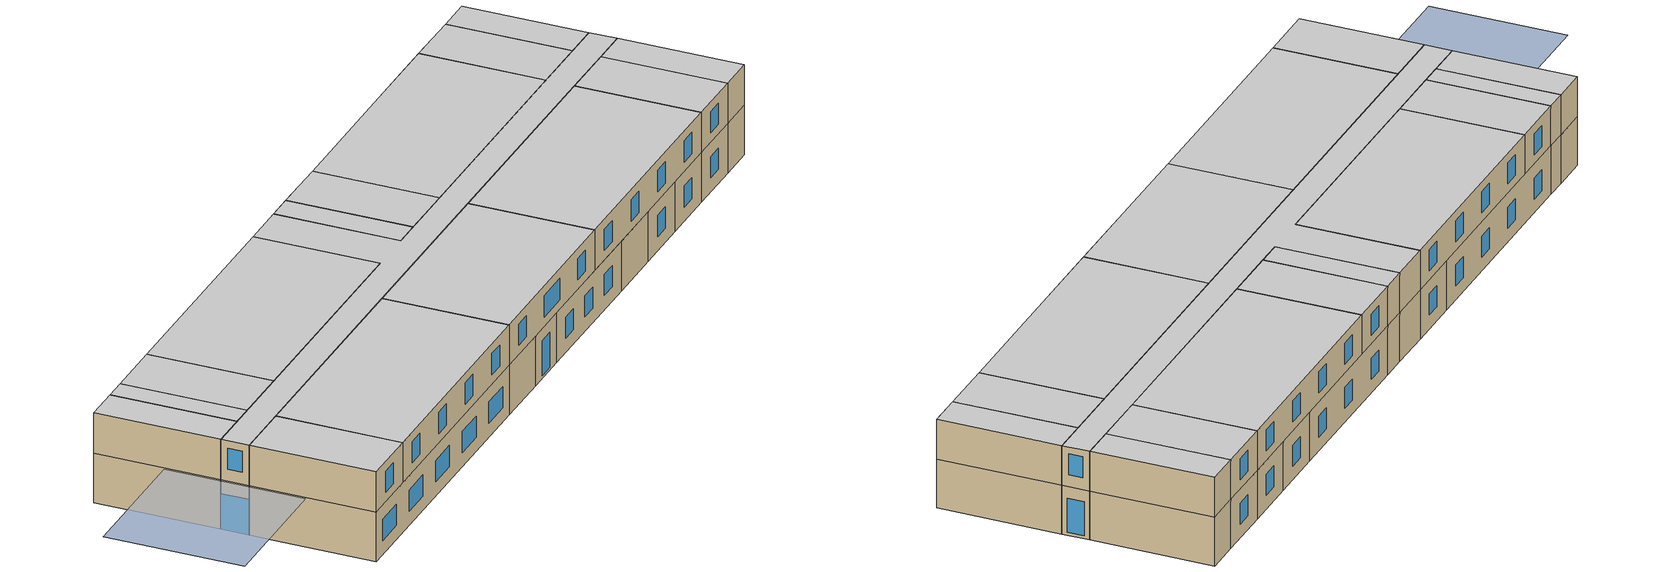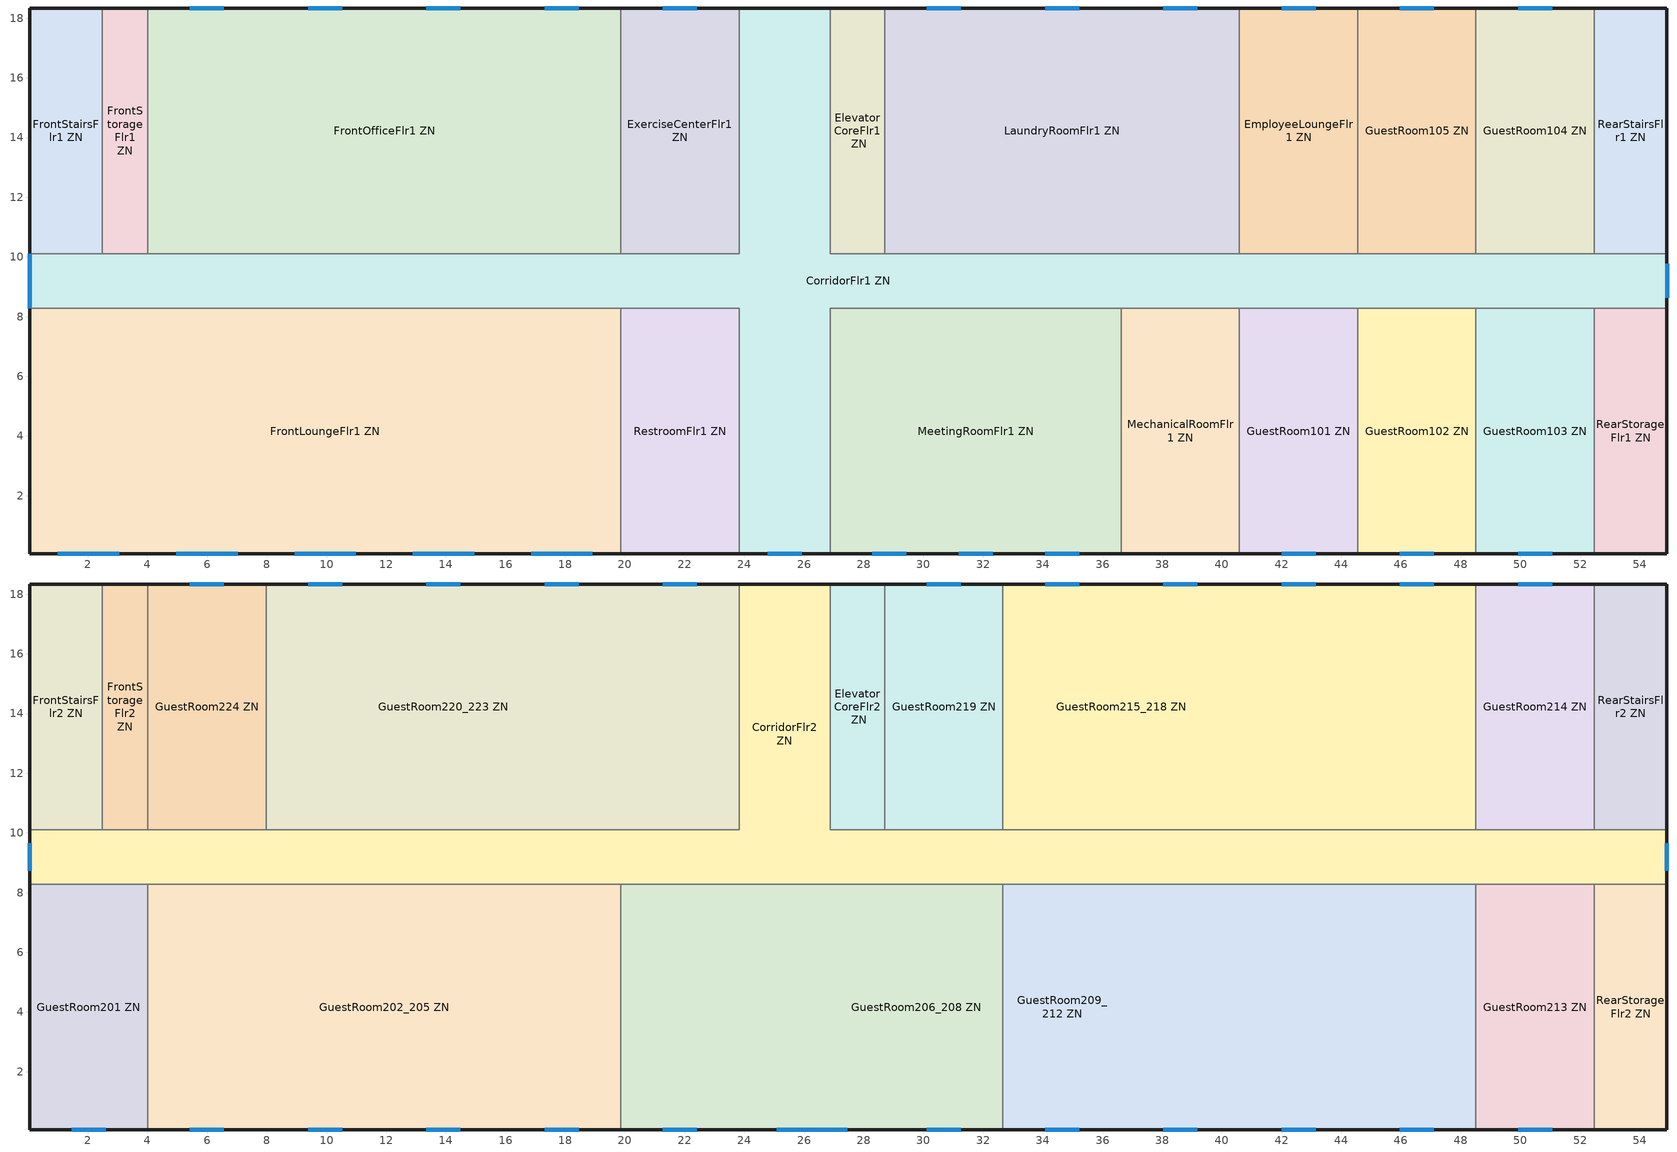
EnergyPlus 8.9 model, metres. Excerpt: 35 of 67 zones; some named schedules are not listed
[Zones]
CorridorFlr1 ZN
 floor ground (BTAP-Grnd-Floor-Mass:U-0.757): 26.87,18.34 26.87,10.11 54.91,10.11 54.91,8.28 26.87,8.28 26.87,0.05 23.82,0.05 23.82,8.28 0.05,8.28 0.05,10.11 23.82,10.11 23.82,18.34 z0
 wall outside (BTAP-Ext-Wall-Mass:U-0.315): 26.87,18.34 23.82,18.34 / 0.05,10.11 0.05,8.28 / 23.82,0.05 26.87,0.05 / 54.91,8.28 54.91,10.11 z0:3.35
 wall to RearStairsFlr1 ZN (BTAP-Int-Wall): 54.91,10.11 52.47,10.11 z0:3.35
 wall to ExerciseCenterFlr1 ZN (BTAP-Int-Wall): 23.82,18.34 23.82,10.11 19.86,10.11 z0:3.35
 wall to FrontOfficeFlr1 ZN (BTAP-Int-Wall): 19.86,10.11 4.01,10.11 z0:3.35
 wall to FrontStorageFlr1 ZN (BTAP-Int-Wall): 4.01,10.11 2.49,10.11 z0:3.35
 wall to FrontStairsFlr1 ZN (BTAP-Int-Wall): 2.49,10.11 0.05,10.11 z0:3.35
 wall to FrontLoungeFlr1 ZN (BTAP-Int-Wall): 0.05,8.28 19.86,8.28 z0:3.35
 wall to RestroomFlr1 ZN (BTAP-Int-Wall): 19.86,8.28 23.82,8.28 23.82,0.05 z0:3.35
 wall to MeetingRoomFlr1 ZN (BTAP-Int-Wall): 26.87,0.05 26.87,8.28 36.62,8.28 z0:3.35
 wall to MechanicalRoomFlr1 ZN (BTAP-Int-Wall): 36.62,8.28 40.59,8.28 z0:3.35
 wall to GuestRoom101 ZN (BTAP-Int-Wall): 40.59,8.28 44.55,8.28 z0:3.35
 wall to GuestRoom102 ZN (BTAP-Int-Wall): 44.55,8.28 48.51,8.28 z0:3.35
 wall to GuestRoom103 ZN (BTAP-Int-Wall): 48.51,8.28 52.47,8.28 z0:3.35
 wall to RearStorageFlr1 ZN (BTAP-Int-Wall): 52.47,8.28 54.91,8.28 z0:3.35
 wall to GuestRoom104 ZN (BTAP-Int-Wall): 52.47,10.11 48.51,10.11 z0:3.35
 wall to GuestRoom105 ZN (BTAP-Int-Wall): 48.51,10.11 44.55,10.11 z0:3.35
 wall to EmployeeLoungeFlr1 ZN (BTAP-Int-Wall): 44.55,10.11 40.59,10.11 z0:3.35
 wall to LaundryRoomFlr1 ZN (BTAP-Int-Wall): 40.59,10.11 28.7,10.11 z0:3.35
 wall to ElevatorCoreFlr1 ZN (BTAP-Int-Wall): 28.7,10.11 26.87,10.11 26.87,18.34 z0:3.35
 window (BTAP-Ext-FixedWindow:U=0.240 SHGC=0.600): 0.05,10.11 0.05,8.28 z0:2.44; 24.78,0.05 25.92,0.05 / 54.91,8.62 54.91,9.76 z0.19:2.55
ElevatorCoreFlr1 ZN
 floor ground (BTAP-Grnd-Floor-Mass:U-0.757): 28.7,18.34 28.7,10.11 26.87,10.11 26.87,18.34 z0
 wall outside (BTAP-Ext-Wall-Mass:U-0.315): 28.7,18.34 26.87,18.34 z0:3.35
 wall to LaundryRoomFlr1 ZN (BTAP-Int-Wall): 28.7,10.11 28.7,18.34 z0:3.35
EmployeeLoungeFlr1 ZN
 floor ground (BTAP-Grnd-Floor-Mass:U-0.757): 44.55,18.34 44.55,10.11 40.59,10.11 40.59,18.34 z0
 wall outside (BTAP-Ext-Wall-Mass:U-0.315): 44.55,18.34 40.59,18.34 z0:3.35
 wall to GuestRoom105 ZN (BTAP-Int-Wall): 44.55,10.11 44.55,18.34 z0:3.35
 wall to LaundryRoomFlr1 ZN (BTAP-Int-Wall): 40.59,18.34 40.59,10.11 z0:3.35
 window (BTAP-Ext-FixedWindow:U=0.240 SHGC=0.600): 43.14,18.34 42,18.34 z0.95:2.4
ExerciseCenterFlr1 ZN
 floor ground (BTAP-Grnd-Floor-Mass:U-0.757): 23.82,18.34 23.82,10.11 19.86,10.11 19.86,18.34 z0
 wall outside (BTAP-Ext-Wall-Mass:U-0.315): 23.82,18.34 19.86,18.34 z0:3.35
 wall to FrontOfficeFlr1 ZN (BTAP-Int-Wall): 19.86,18.34 19.86,10.11 z0:3.35
 window (BTAP-Ext-FixedWindow:U=0.240 SHGC=0.600): 22.41,18.34 21.27,18.34 z0.95:2.4
FrontLoungeFlr1 ZN
 floor ground (BTAP-Grnd-Floor-Mass:U-0.757): 19.86,8.28 19.86,0.05 0.05,0.05 0.05,8.28 z0
 wall outside (BTAP-Ext-Wall-Mass:U-0.315): 0.05,8.28 0.05,0.05 19.86,0.05 z0:3.35
 wall to RestroomFlr1 ZN (BTAP-Int-Wall): 19.86,0.05 19.86,8.28 z0:3.35
 window (BTAP-Ext-FixedWindow:U=0.240 SHGC=0.600): 1,0.05 3.06,0.05 / 4.97,0.05 7.02,0.05 / 8.93,0.05 10.98,0.05 / 12.89,0.05 14.94,0.05 / 16.85,0.05 18.91,0.05 z0.95:2.4
FrontOfficeFlr1 ZN
 floor ground (BTAP-Grnd-Floor-Mass:U-0.757): 19.86,18.34 19.86,10.11 4.01,10.11 4.01,18.34 z0
 wall outside (BTAP-Ext-Wall-Mass:U-0.315): 19.86,18.34 4.01,18.34 z0:3.35
 wall to FrontStorageFlr1 ZN (BTAP-Int-Wall): 4.01,18.34 4.01,10.11 z0:3.35
 window (BTAP-Ext-FixedWindow:U=0.240 SHGC=0.600): 18.45,18.34 17.31,18.34 / 14.49,18.34 13.35,18.34 / 10.52,18.34 9.39,18.34 / 6.56,18.34 5.42,18.34 z0.95:2.4
FrontStairsFlr1 ZN
 floor ground (BTAP-Grnd-Floor-Mass:U-0.757): 2.49,18.34 2.49,10.11 0.05,10.11 0.05,18.34 z0
 wall outside (BTAP-Ext-Wall-Mass:U-0.315): 2.49,18.34 0.05,18.34 0.05,10.11 z0:3.35
 wall to FrontStorageFlr1 ZN (BTAP-Int-Wall): 2.49,10.11 2.49,18.34 z0:3.35
FrontStorageFlr1 ZN
 floor ground (BTAP-Grnd-Floor-Mass:U-0.757): 4.01,18.34 4.01,10.11 2.49,10.11 2.49,18.34 z0
 wall outside (BTAP-Ext-Wall-Mass:U-0.315): 4.01,18.34 2.49,18.34 z0:3.35
GuestRoom101 ZN
 floor ground (BTAP-Grnd-Floor-Mass:U-0.757): 44.55,8.28 44.55,0.05 40.59,0.05 40.59,8.28 z0
 wall outside (BTAP-Ext-Wall-Mass:U-0.315): 40.59,0.05 44.55,0.05 z0:3.35
 wall to MechanicalRoomFlr1 ZN (BTAP-Int-Wall): 40.59,8.28 40.59,0.05 z0:3.35
 wall to GuestRoom102 ZN (BTAP-Int-Wall): 44.55,0.05 44.55,8.28 z0:3.35
 window (BTAP-Ext-FixedWindow:U=0.240 SHGC=0.600): 42,0.05 43.14,0.05 z0.95:2.4
GuestRoom102 ZN
 floor ground (BTAP-Grnd-Floor-Mass:U-0.757): 48.51,8.28 48.51,0.05 44.55,0.05 44.55,8.28 z0
 wall outside (BTAP-Ext-Wall-Mass:U-0.315): 44.55,0.05 48.51,0.05 z0:3.35
 wall to GuestRoom103 ZN (BTAP-Int-Wall): 48.51,0.05 48.51,8.28 z0:3.35
 window (BTAP-Ext-FixedWindow:U=0.240 SHGC=0.600): 45.96,0.05 47.1,0.05 z0.95:2.4
GuestRoom103 ZN
 floor ground (BTAP-Grnd-Floor-Mass:U-0.757): 52.47,8.28 52.47,0.05 48.51,0.05 48.51,8.28 z0
 wall outside (BTAP-Ext-Wall-Mass:U-0.315): 48.51,0.05 52.47,0.05 z0:3.35
 wall to RearStorageFlr1 ZN (BTAP-Int-Wall): 52.47,0.05 52.47,8.28 z0:3.35
 window (BTAP-Ext-FixedWindow:U=0.240 SHGC=0.600): 49.92,0.05 51.06,0.05 z0.95:2.4
GuestRoom104 ZN
 floor ground (BTAP-Grnd-Floor-Mass:U-0.757): 52.47,18.34 52.47,10.11 48.51,10.11 48.51,18.34 z0
 wall outside (BTAP-Ext-Wall-Mass:U-0.315): 52.47,18.34 48.51,18.34 z0:3.35
 wall to RearStairsFlr1 ZN (BTAP-Int-Wall): 52.47,10.11 52.47,18.34 z0:3.35
 wall to GuestRoom105 ZN (BTAP-Int-Wall): 48.51,18.34 48.51,10.11 z0:3.35
 window (BTAP-Ext-FixedWindow:U=0.240 SHGC=0.600): 51.06,18.34 49.92,18.34 z0.95:2.4
GuestRoom105 ZN
 floor ground (BTAP-Grnd-Floor-Mass:U-0.757): 48.51,18.34 48.51,10.11 44.55,10.11 44.55,18.34 z0
 wall outside (BTAP-Ext-Wall-Mass:U-0.315): 48.51,18.34 44.55,18.34 z0:3.35
 window (BTAP-Ext-FixedWindow:U=0.240 SHGC=0.600): 47.1,18.34 45.96,18.34 z0.95:2.4
LaundryRoomFlr1 ZN
 floor ground (BTAP-Grnd-Floor-Mass:U-0.757): 40.59,18.34 40.59,10.11 28.7,10.11 28.7,18.34 z0
 wall outside (BTAP-Ext-Wall-Mass:U-0.315): 40.59,18.34 28.7,18.34 z0:3.35
 window (BTAP-Ext-FixedWindow:U=0.240 SHGC=0.600): 39.18,18.34 38.04,18.34 / 35.21,18.34 34.07,18.34 / 31.25,18.34 30.11,18.34 z0.95:2.4
MechanicalRoomFlr1 ZN
 floor ground (BTAP-Grnd-Floor-Mass:U-0.757): 40.59,8.28 40.59,0.05 36.62,0.05 36.62,8.28 z0
 wall outside (BTAP-Ext-Wall-Mass:U-0.315): 36.62,0.05 40.59,0.05 z0:3.35
 wall to MeetingRoomFlr1 ZN (BTAP-Int-Wall): 36.62,8.28 36.62,0.05 z0:3.35
MeetingRoomFlr1 ZN
 floor ground (BTAP-Grnd-Floor-Mass:U-0.757): 36.62,8.28 36.62,0.05 26.87,0.05 26.87,8.28 z0
 wall outside (BTAP-Ext-Wall-Mass:U-0.315): 26.87,0.05 36.62,0.05 z0:3.35
 window (BTAP-Ext-FixedWindow:U=0.240 SHGC=0.600): 28.28,0.05 29.42,0.05 / 34.07,0.05 35.21,0.05 / 31.18,0.05 32.32,0.05 z0.95:2.4
RearStairsFlr1 ZN
 floor ground (BTAP-Grnd-Floor-Mass:U-0.757): 54.91,18.34 54.91,10.11 52.47,10.11 52.47,18.34 z0
 wall outside (BTAP-Ext-Wall-Mass:U-0.315): 54.91,10.11 54.91,18.34 52.47,18.34 z0:3.35
RearStorageFlr1 ZN
 floor ground (BTAP-Grnd-Floor-Mass:U-0.757): 54.91,8.28 54.91,0.05 52.47,0.05 52.47,8.28 z0
 wall outside (BTAP-Ext-Wall-Mass:U-0.315): 52.47,0.05 54.91,0.05 54.91,8.28 z0:3.35
RestroomFlr1 ZN
 floor ground (BTAP-Grnd-Floor-Mass:U-0.757): 23.82,8.28 23.82,0.05 19.86,0.05 19.86,8.28 z0
 wall outside (BTAP-Ext-Wall-Mass:U-0.315): 19.86,0.05 23.82,0.05 z0:3.35
CorridorFlr2 ZN
 floor to CorridorFlr1 ZN (BTAP-Int-Floor): 26.87,18.34 26.87,10.11 54.91,10.11 54.91,8.28 0.05,8.28 0.05,10.11 23.82,10.11 23.82,18.34 z3.35
 wall outside (BTAP-Ext-Wall-Mass:U-0.315): 0.05,10.11 0.05,8.28 / 54.91,8.28 54.91,10.11 / 26.87,18.34 23.82,18.34 z3.35:6.1
 wall to RearStairsFlr2 ZN (BTAP-Int-Wall): 54.91,10.11 52.47,10.11 z3.35:6.1
 wall to GuestRoom220_223 ZN (BTAP-Int-Wall): 23.82,18.34 23.82,10.11 7.97,10.11 z3.35:6.1
 wall to GuestRoom224 ZN (BTAP-Int-Wall): 7.97,10.11 4.01,10.11 z3.35:6.1
 wall to FrontStorageFlr2 ZN (BTAP-Int-Wall): 4.01,10.11 2.49,10.11 z3.35:6.1
 wall to FrontStairsFlr2 ZN (BTAP-Int-Wall): 2.49,10.11 0.05,10.11 z3.35:6.1
 wall to GuestRoom201 ZN (BTAP-Int-Wall): 0.05,8.28 4.01,8.28 z3.35:6.1
 wall to GuestRoom202_205 ZN (BTAP-Int-Wall): 4.01,8.28 19.86,8.28 z3.35:6.1
 wall to GuestRoom206_208 ZN (BTAP-Int-Wall): 19.86,8.28 32.66,8.28 z3.35:6.1
 wall to GuestRoom209_212 ZN (BTAP-Int-Wall): 32.66,8.28 48.51,8.28 z3.35:6.1
 wall to GuestRoom213 ZN (BTAP-Int-Wall): 48.51,8.28 52.47,8.28 z3.35:6.1
 wall to RearStorageFlr2 ZN (BTAP-Int-Wall): 52.47,8.28 54.91,8.28 z3.35:6.1
 wall to GuestRoom214 ZN (BTAP-Int-Wall): 52.47,10.11 48.51,10.11 z3.35:6.1
 wall to GuestRoom215_218 ZN (BTAP-Int-Wall): 48.51,10.11 32.66,10.11 z3.35:6.1
 wall to GuestRoom219 ZN (BTAP-Int-Wall): 32.66,10.11 28.7,10.11 z3.35:6.1
 wall to ElevatorCoreFlr2 ZN (BTAP-Int-Wall): 28.7,10.11 26.87,10.11 26.87,18.34 z3.35:6.1
 window (BTAP-Ext-FixedWindow:U=0.240 SHGC=0.600): 0.05,9.66 0.05,8.73 / 54.91,8.73 54.91,9.66 z4.19:5.61
 ceiling to CorridorFlr3 ZN (BTAP-Int-Ceiling): 54.91,8.28 54.91,10.11 26.87,10.11 26.87,18.34 23.82,18.34 23.82,10.11 0.05,10.11 0.05,8.28 z6.1
ElevatorCoreFlr2 ZN
 floor to ElevatorCoreFlr1 ZN (BTAP-Int-Floor): 28.7,18.34 28.7,10.11 26.87,10.11 26.87,18.34 z3.35
 wall outside (BTAP-Ext-Wall-Mass:U-0.315): 28.7,18.34 26.87,18.34 z3.35:6.1
 wall to GuestRoom219 ZN (BTAP-Int-Wall): 28.7,10.11 28.7,18.34 z3.35:6.1
 ceiling to ElevatorCoreFlr3 ZN (BTAP-Int-Ceiling): 28.7,10.11 28.7,18.34 26.87,18.34 26.87,10.11 z6.1
FrontStairsFlr2 ZN
 floor to FrontStairsFlr1 ZN (BTAP-Int-Floor): 2.49,18.34 2.49,10.11 0.05,10.11 0.05,18.34 z3.35
 wall outside (BTAP-Ext-Wall-Mass:U-0.315): 2.49,18.34 0.05,18.34 0.05,10.11 z3.35:6.1
 wall to FrontStorageFlr2 ZN (BTAP-Int-Wall): 2.49,10.11 2.49,18.34 z3.35:6.1
 ceiling to FrontStairsFlr3 ZN (BTAP-Int-Ceiling): 2.49,10.11 2.49,18.34 0.05,18.34 0.05,10.11 z6.1
FrontStorageFlr2 ZN
 floor to FrontStorageFlr1 ZN (BTAP-Int-Floor): 4.01,18.34 4.01,10.11 2.49,10.11 2.49,18.34 z3.35
 wall outside (BTAP-Ext-Wall-Mass:U-0.315): 4.01,18.34 2.49,18.34 z3.35:6.1
 wall to GuestRoom224 ZN (BTAP-Int-Wall): 4.01,10.11 4.01,18.34 z3.35:6.1
 ceiling to FrontStorageFlr3 ZN (BTAP-Int-Ceiling): 4.01,10.11 4.01,18.34 2.49,18.34 2.49,10.11 z6.1
GuestRoom201 ZN
 floor to FrontLoungeFlr1 ZN (BTAP-Int-Floor): 4.01,8.28 4.01,0.05 0.05,0.05 0.05,8.28 z3.35
 wall outside (BTAP-Ext-Wall-Mass:U-0.315): 0.05,8.28 0.05,0.05 4.01,0.05 z3.35:6.1
 wall to GuestRoom202_205 ZN (BTAP-Int-Wall): 4.01,0.05 4.01,8.28 z3.35:6.1
 window (BTAP-Ext-FixedWindow:U=0.240 SHGC=0.600): 1.46,0.05 2.6,0.05 z4:5.45
 ceiling to GuestRoom301 ZN (BTAP-Int-Ceiling): 4.01,0.05 4.01,8.28 0.05,8.28 0.05,0.05 z6.1
GuestRoom202_205 ZN
 floor to FrontLoungeFlr1 ZN (BTAP-Int-Floor): 19.86,8.28 19.86,0.05 4.01,0.05 4.01,8.28 z3.35
 wall outside (BTAP-Ext-Wall-Mass:U-0.315): 4.01,0.05 19.86,0.05 z3.35:6.1
 wall to GuestRoom206_208 ZN (BTAP-Int-Wall): 19.86,0.05 19.86,8.28 z3.35:6.1
 window (BTAP-Ext-FixedWindow:U=0.240 SHGC=0.600): 5.42,0.05 6.56,0.05 / 9.39,0.05 10.52,0.05 / 13.35,0.05 14.49,0.05 / 17.31,0.05 18.45,0.05 z4:5.45
 ceiling to GuestRoom302_305 ZN (BTAP-Int-Ceiling): 19.86,0.05 19.86,8.28 4.01,8.28 4.01,0.05 z6.1
GuestRoom206_208 ZN
 floor to CorridorFlr1 ZN (BTAP-Int-Floor): 26.87,8.28 26.87,0.05 23.82,0.05 23.82,8.28 z3.35
 floor to RestroomFlr1 ZN (BTAP-Int-Floor): 23.82,8.28 23.82,0.05 19.86,0.05 19.86,8.28 z3.35
 floor to MeetingRoomFlr1 ZN (BTAP-Int-Floor): 32.66,8.28 32.66,0.05 26.87,0.05 26.87,8.28 z3.35
 wall outside (BTAP-Ext-Wall-Mass:U-0.315): 19.86,0.05 32.66,0.05 z3.35:6.1
 wall to GuestRoom209_212 ZN (BTAP-Int-Wall): 32.66,0.05 32.66,8.28 z3.35:6.1
 window (BTAP-Ext-FixedWindow:U=0.240 SHGC=0.600): 21.27,0.05 22.41,0.05 / 25.08,0.05 27.44,0.05 / 30.11,0.05 31.25,0.05 z4:5.45
 ceiling to GuestRoom306_308 ZN (BTAP-Int-Ceiling): 32.66,0.05 32.66,8.28 19.86,8.28 19.86,0.05 z6.1
GuestRoom209_212 ZN
 floor to MeetingRoomFlr1 ZN (BTAP-Int-Floor): 36.62,8.28 36.62,0.05 32.66,0.05 32.66,8.28 z3.35
 floor to MechanicalRoomFlr1 ZN (BTAP-Int-Floor): 40.59,8.28 40.59,0.05 36.62,0.05 36.62,8.28 z3.35
 floor to GuestRoom101 ZN (BTAP-Int-Floor): 44.55,8.28 44.55,0.05 40.59,0.05 40.59,8.28 z3.35
 floor to GuestRoom102 ZN (BTAP-Int-Floor): 48.51,8.28 48.51,0.05 44.55,0.05 44.55,8.28 z3.35
 wall outside (BTAP-Ext-Wall-Mass:U-0.315): 32.66,0.05 48.51,0.05 z3.35:6.1
 wall to GuestRoom213 ZN (BTAP-Int-Wall): 48.51,0.05 48.51,8.28 z3.35:6.1
 window (BTAP-Ext-FixedWindow:U=0.240 SHGC=0.600): 34.07,0.05 35.21,0.05 / 38.04,0.05 39.18,0.05 / 42,0.05 43.14,0.05 / 45.96,0.05 47.1,0.05 z4:5.45
 ceiling to GuestRoom309_312 ZN (BTAP-Int-Ceiling): 48.51,0.05 48.51,8.28 32.66,8.28 32.66,0.05 z6.1
GuestRoom213 ZN
 floor to GuestRoom103 ZN (BTAP-Int-Floor): 52.47,8.28 52.47,0.05 48.51,0.05 48.51,8.28 z3.35
 wall outside (BTAP-Ext-Wall-Mass:U-0.315): 48.51,0.05 52.47,0.05 z3.35:6.1
 wall to RearStorageFlr2 ZN (BTAP-Int-Wall): 52.47,0.05 52.47,8.28 z3.35:6.1
 window (BTAP-Ext-FixedWindow:U=0.240 SHGC=0.600): 49.92,0.05 51.06,0.05 z4:5.45
 ceiling to GuestRoom313 ZN (BTAP-Int-Ceiling): 52.47,0.05 52.47,8.28 48.51,8.28 48.51,0.05 z6.1
GuestRoom214 ZN
 floor to GuestRoom104 ZN (BTAP-Int-Floor): 52.47,18.34 52.47,10.11 48.51,10.11 48.51,18.34 z3.35
 wall outside (BTAP-Ext-Wall-Mass:U-0.315): 52.47,18.34 48.51,18.34 z3.35:6.1
 wall to RearStairsFlr2 ZN (BTAP-Int-Wall): 52.47,10.11 52.47,18.34 z3.35:6.1
 wall to GuestRoom215_218 ZN (BTAP-Int-Wall): 48.51,18.34 48.51,10.11 z3.35:6.1
 window (BTAP-Ext-FixedWindow:U=0.240 SHGC=0.600): 51.06,18.34 49.92,18.34 z4:5.45
 ceiling to GuestRoom314 ZN (BTAP-Int-Ceiling): 52.47,10.11 52.47,18.34 48.51,18.34 48.51,10.11 z6.1
GuestRoom215_218 ZN
 floor to GuestRoom105 ZN (BTAP-Int-Floor): 48.51,18.34 48.51,10.11 44.55,10.11 44.55,18.34 z3.35
 floor to EmployeeLoungeFlr1 ZN (BTAP-Int-Floor): 44.55,18.34 44.55,10.11 40.59,10.11 40.59,18.34 z3.35
 floor to LaundryRoomFlr1 ZN (BTAP-Int-Floor): 40.59,18.34 40.59,10.11 32.66,10.11 32.66,18.34 z3.35
 wall outside (BTAP-Ext-Wall-Mass:U-0.315): 48.51,18.34 32.66,18.34 z3.35:6.1
 wall to GuestRoom219 ZN (BTAP-Int-Wall): 32.66,18.34 32.66,10.11 z3.35:6.1
 window (BTAP-Ext-FixedWindow:U=0.240 SHGC=0.600): 47.1,18.34 45.96,18.34 / 43.14,18.34 42,18.34 / 39.18,18.34 38.04,18.34 / 35.21,18.34 34.07,18.34 z4:5.45
 ceiling to GuestRoom315_318 ZN (BTAP-Int-Ceiling): 48.51,10.11 48.51,18.34 32.66,18.34 32.66,10.11 z6.1
GuestRoom219 ZN
 floor to LaundryRoomFlr1 ZN (BTAP-Int-Floor): 32.66,18.34 32.66,10.11 28.7,10.11 28.7,18.34 z3.35
 wall outside (BTAP-Ext-Wall-Mass:U-0.315): 32.66,18.34 28.7,18.34 z3.35:6.1
 window (BTAP-Ext-FixedWindow:U=0.240 SHGC=0.600): 31.25,18.34 30.11,18.34 z4:5.45
 ceiling to GuestRoom319 ZN (BTAP-Int-Ceiling): 32.66,10.11 32.66,18.34 28.7,18.34 28.7,10.11 z6.1
GuestRoom220_223 ZN
 floor to ExerciseCenterFlr1 ZN (BTAP-Int-Floor): 23.82,18.34 23.82,10.11 19.86,10.11 19.86,18.34 z3.35
 floor to FrontOfficeFlr1 ZN (BTAP-Int-Floor): 19.86,18.34 19.86,10.11 7.97,10.11 7.97,18.34 z3.35
 wall outside (BTAP-Ext-Wall-Mass:U-0.315): 23.82,18.34 7.97,18.34 z3.35:6.1
 wall to GuestRoom224 ZN (BTAP-Int-Wall): 7.97,18.34 7.97,10.11 z3.35:6.1
 window (BTAP-Ext-FixedWindow:U=0.240 SHGC=0.600): 22.41,18.34 21.27,18.34 / 18.45,18.34 17.31,18.34 / 14.49,18.34 13.35,18.34 / 10.52,18.34 9.39,18.34 z4:5.45
 ceiling to GuestRoom320_323 ZN (BTAP-Int-Ceiling): 23.82,10.11 23.82,18.34 7.97,18.34 7.97,10.11 z6.1
GuestRoom224 ZN
 floor to FrontOfficeFlr1 ZN (BTAP-Int-Floor): 7.97,18.34 7.97,10.11 4.01,10.11 4.01,18.34 z3.35
 wall outside (BTAP-Ext-Wall-Mass:U-0.315): 7.97,18.34 4.01,18.34 z3.35:6.1
 window (BTAP-Ext-FixedWindow:U=0.240 SHGC=0.600): 6.56,18.34 5.42,18.34 z4:5.45
 ceiling to GuestRoom324 ZN (BTAP-Int-Ceiling): 7.97,10.11 7.97,18.34 4.01,18.34 4.01,10.11 z6.1
RearStairsFlr2 ZN
 floor to RearStairsFlr1 ZN (BTAP-Int-Floor): 54.91,18.34 54.91,10.11 52.47,10.11 52.47,18.34 z3.35
 wall outside (BTAP-Ext-Wall-Mass:U-0.315): 54.91,10.11 54.91,18.34 52.47,18.34 z3.35:6.1
 ceiling to RearStairsFlr3 ZN (BTAP-Int-Ceiling): 54.91,10.11 54.91,18.34 52.47,18.34 52.47,10.11 z6.1
RearStorageFlr2 ZN
 floor to RearStorageFlr1 ZN (BTAP-Int-Floor): 54.91,8.28 54.91,0.05 52.47,0.05 52.47,8.28 z3.35
 wall outside (BTAP-Ext-Wall-Mass:U-0.315): 52.47,0.05 54.91,0.05 54.91,8.28 z3.35:6.1
 ceiling to RearStorageFlr3 ZN (BTAP-Int-Ceiling): 54.91,0.05 54.91,8.28 52.47,8.28 52.47,0.05 z6.1
shading: 0,4.57 0,13.72 -9.14,13.72 -9.14,4.57 z3.35
[Building]
SmallHotel-CAN_BC_Vancouver.Intl.AP.718920_CWEC2016.epw created: 2018-09-18 17:35:47 +0000: North Axis {deg}=180; Terrain=Suburbs; Loads Convergence Tolerance Value=0.04; Temperature Convergence Tolerance Value {deltaC}=0.4; Solar Distribution=FullExterior; Maximum Number of Warmup Days=25; Minimum Number of Warmup Days=6
[Site:Location]
Vancouver Intl AP_BC_CAN: Latitude {deg}=49.195; Longitude {deg}=-123.184; Time Zone {hr}=-8; Elevation {m}=4.3
[Site:GroundTemperature:BuildingSurface]
19.527, 19.502, 19.536, 19.598, 20.002, 21.64, 22.225, 22.375, 21.449, 20.121, 19.802, 19.633
[Site:WaterMainsTemperature]
Calculation Method=Correlation; Annual Average Outdoor Air Temperature {C}=10.4083; Maximum Difference In Monthly Average Outdoor Air Temperatures {deltaC}=14.1
[SizingPeriod:DesignDay] Day of Month=21; Dry-Bulb Temperature Range Modifier Type=DefaultMultipliers; Humidity Condition Type=Wetbulb; Barometric Pressure {Pa}=101273; Rain Indicator=No; Snow Indicator=No; Daylight Saving Time Indicator=No
Name | Month | Day Type | Maximum Dry-Bulb Temperature {C} | Daily Dry-Bulb Temperature Range {deltaC} | Wetbulb or DewPoint at Maximum Dry-Bulb {C} | Wind Speed {m/s} | Wind Direction {deg} | Solar Model Indicator | ASHRAE Clear Sky Optical Depth for Beam Irradiance (taub) | ASHRAE Clear Sky Optical Depth for Diffuse Irradiance (taud) | Sky Clearness
Vancouver Intl AP Ann Clg .4% Condns DB=>MWB | 7 | SummerDesignDay | 25.1 | 7.6 | 18.5 | 3.7 | 300 | ASHRAETau | 0.359 | 2.485
Vancouver Intl AP Ann Htg 99.6% Condns DB | 12 | WinterDesignDay | -6.1 | 0 | -6.1 | 3 | 100 | ASHRAEClearSky |  |  | 0
[Material] Thermal Absorptance=0.9
Name | Roughness | Thickness {m} | Conductivity {W/m-K} | Density {kg/m3} | Specific Heat {J/kg-K} | Solar Absorptance | Visible Absorptance
1/2IN Gypsum 1 | Smooth | 0.0127 | 0.16 | 784.9 | 830 | 0.4 | 0.4
100mm Normalweight concrete floor 1 | MediumSmooth | 0.1016 | 2.31 | 2322 | 832 | 0.7 | 0.7
1IN Stucco 1 | Smooth | 0.0253 | 0.6918 | 1858 | 837 | 0.7 | 0.92
6 in. Normalweight Concrete Floor 1 | MediumRough | 0.1524 | 2.31 | 2322 | 832 | 0.7 | 0.7
8IN CONCRETE HW RefBldg 1 | Rough | 0.2032 | 1.311 | 2240 | 836.8 | 0.7 | 0.7
G01 13mm gypsum board 1 | Smooth | 0.0127 | 0.16 | 800 | 1090 | 0.7 | 0.5
[Material:NoMass] Roughness=Smooth; Thermal Absorptance=0.9; Solar Absorptance=0.7
Name | Thermal Resistance {m2-K/W} | Visible Absorptance
Typical Carpet Pad | 0.21648 | 0.8
Typical Carpet Pad 2 | 1.25503 | 0.8
Typical Insulation 2 | 2.90366 | 0.7
[WindowMaterial:SimpleGlazingSystem]
SimpleGlazing:U=0.240 SHGC=0.600: U-Factor {W/m2-K}=2.4; Solar Heat Gain Coefficient=0.6; Visible Transmittance=0.21
[Construction]
BTAP-Ext-FixedWindow:U=0.240 SHGC=0.600: SimpleGlazing:U=0.240 SHGC=0.600
BTAP-Ext-Wall-Mass:U-0.315: 1IN Stucco 1, 8IN CONCRETE HW RefBldg 1, Typical Insulation 2, 1/2IN Gypsum 1
BTAP-Grnd-Floor-Mass:U-0.757: 6 in. Normalweight Concrete Floor 1, Typical Carpet Pad 2
BTAP-Int-Ceiling: Typical Carpet Pad, 100mm Normalweight concrete floor 1
BTAP-Int-Floor: 100mm Normalweight concrete floor 1, Typical Carpet Pad
BTAP-Int-Wall: G01 13mm gypsum board 1, G01 13mm gypsum board 1
[Zone]
CorridorFlr1 ZN; CorridorFlr2 ZN; ElevatorCoreFlr1 ZN; ElevatorCoreFlr2 ZN; EmployeeLoungeFlr1 ZN; ExerciseCenterFlr1 ZN; FrontLoungeFlr1 ZN; FrontOfficeFlr1 ZN; FrontStairsFlr1 ZN; FrontStairsFlr2 ZN; FrontStorageFlr1 ZN; FrontStorageFlr2 ZN; GuestRoom101 ZN; GuestRoom102 ZN; GuestRoom103 ZN; GuestRoom104 ZN; GuestRoom105 ZN; GuestRoom201 ZN; GuestRoom202_205 ZN; GuestRoom206_208 ZN; GuestRoom209_212 ZN; GuestRoom213 ZN; GuestRoom214 ZN; GuestRoom215_218 ZN; GuestRoom219 ZN; GuestRoom220_223 ZN; GuestRoom224 ZN; LaundryRoomFlr1 ZN; MechanicalRoomFlr1 ZN; MeetingRoomFlr1 ZN; RearStairsFlr1 ZN; RearStairsFlr2 ZN; RearStorageFlr1 ZN; RearStorageFlr2 ZN; RestroomFlr1 ZN
[ZoneInfiltration:DesignFlowRate] Schedule=Always On Discrete; Design Flow Rate Calculation Method=Flow/ExteriorArea; Flow per Exterior Surface Area {m3/s-m2}=0.00025; Constant Term Coefficient=0; Temperature Term Coefficient=0; Velocity Term Coefficient=0.224; Velocity Squared Term Coefficient=0
Name | Zone or ZoneList
CorridorFlr1 Infiltration | CorridorFlr1 ZN
CorridorFlr2 Infiltration | CorridorFlr2 ZN
ElevatorCoreFlr1 Infiltration | ElevatorCoreFlr1 ZN
ElevatorCoreFlr2 Infiltration | ElevatorCoreFlr2 ZN
EmployeeLoungeFlr1 Infiltration | EmployeeLoungeFlr1 ZN
ExerciseCenterFlr1 Infiltration | ExerciseCenterFlr1 ZN
FrontLoungeFlr1 Infiltration | FrontLoungeFlr1 ZN
FrontOfficeFlr1 Infiltration | FrontOfficeFlr1 ZN
FrontStairsFlr1 Infiltration | FrontStairsFlr1 ZN
FrontStairsFlr2 Infiltration | FrontStairsFlr2 ZN
FrontStorageFlr1 Infiltration | FrontStorageFlr1 ZN
FrontStorageFlr2 Infiltration | FrontStorageFlr2 ZN
GuestRoom101 Infiltration | GuestRoom101 ZN
GuestRoom102 Infiltration | GuestRoom102 ZN
GuestRoom103 Infiltration | GuestRoom103 ZN
GuestRoom104 Infiltration | GuestRoom104 ZN
GuestRoom105 Infiltration | GuestRoom105 ZN
GuestRoom201 Infiltration | GuestRoom201 ZN
GuestRoom202_205 Infiltration | GuestRoom202_205 ZN
GuestRoom206_208 Infiltration | GuestRoom206_208 ZN
GuestRoom209_212 Infiltration | GuestRoom209_212 ZN
GuestRoom213 Infiltration | GuestRoom213 ZN
GuestRoom214 Infiltration | GuestRoom214 ZN
GuestRoom215_218 Infiltration | GuestRoom215_218 ZN
GuestRoom219 Infiltration | GuestRoom219 ZN
GuestRoom220_223 Infiltration | GuestRoom220_223 ZN
GuestRoom224 Infiltration | GuestRoom224 ZN
LaundryRoomFlr1 Infiltration | LaundryRoomFlr1 ZN
MechanicalRoomFlr1 Infiltration | MechanicalRoomFlr1 ZN
MeetingRoomFlr1 Infiltration | MeetingRoomFlr1 ZN
RearStairsFlr1 Infiltration | RearStairsFlr1 ZN
RearStairsFlr2 Infiltration | RearStairsFlr2 ZN
RearStorageFlr1 Infiltration | RearStorageFlr1 ZN
RearStorageFlr2 Infiltration | RearStorageFlr2 ZN
RestroomFlr1 Infiltration | RestroomFlr1 ZN
[ZoneControl:Thermostat] Control Object Type 1=ThermostatSetpoint:DualSetpoint
Name | Zone or ZoneList | Control Type Schedule | Control Name 1
CorridorFlr1 ZN Thermostat | CorridorFlr1 ZN | CorridorFlr1 ZN Thermostat Schedule | Space Function Corridor/Transition area other-sch-F Thermostat 1
CorridorFlr2 ZN Thermostat | CorridorFlr2 ZN | CorridorFlr2 ZN Thermostat Schedule | Space Function Corridor/Transition area other-sch-F Thermostat 2
ElevatorCoreFlr1 ZN Thermostat | ElevatorCoreFlr1 ZN | ElevatorCoreFlr1 ZN Thermostat Schedule | Space Function Lobby - elevator Thermostat 1
ElevatorCoreFlr2 ZN Thermostat | ElevatorCoreFlr2 ZN | ElevatorCoreFlr2 ZN Thermostat Schedule | Space Function Lobby - elevator Thermostat 2
EmployeeLoungeFlr1 ZN Thermostat | EmployeeLoungeFlr1 ZN | EmployeeLoungeFlr1 ZN Thermostat Schedule | Space Function Lounge/Break room - other Thermostat 1
ExerciseCenterFlr1 ZN Thermostat | ExerciseCenterFlr1 ZN | ExerciseCenterFlr1 ZN Thermostat Schedule | Space Function Gymnasium/Fitness centre exercise area Thermostat 1
FrontLoungeFlr1 ZN Thermostat | FrontLoungeFlr1 ZN | FrontLoungeFlr1 ZN Thermostat Schedule | Space Function Lobby - hotel Thermostat 1
FrontOfficeFlr1 ZN Thermostat | FrontOfficeFlr1 ZN | FrontOfficeFlr1 ZN Thermostat Schedule | Space Function Office enclosed > 25 m2 Thermostat 1
FrontStairsFlr1 ZN Thermostat | FrontStairsFlr1 ZN | FrontStairsFlr1 ZN Thermostat Schedule | Space Function Stairway/Stairwell-sch-F Thermostat 1
FrontStairsFlr2 ZN Thermostat | FrontStairsFlr2 ZN | FrontStairsFlr2 ZN Thermostat Schedule | Space Function Stairway/Stairwell-sch-F Thermostat 2
FrontStorageFlr1 ZN Thermostat | FrontStorageFlr1 ZN | FrontStorageFlr1 ZN Thermostat Schedule | Space Function Storage room <= 5 m2 <= 100 m2-sch-F Thermostat 1
FrontStorageFlr2 ZN Thermostat | FrontStorageFlr2 ZN | FrontStorageFlr2 ZN Thermostat Schedule | Space Function Storage room <= 5 m2 <= 100 m2-sch-F Thermostat 2
GuestRoom101 ZN Thermostat | GuestRoom101 ZN | GuestRoom101 ZN Thermostat Schedule | Space Function Guest room Thermostat 1
GuestRoom102 ZN Thermostat | GuestRoom102 ZN | GuestRoom102 ZN Thermostat Schedule | Space Function Guest room Thermostat 2
GuestRoom103 ZN Thermostat | GuestRoom103 ZN | GuestRoom103 ZN Thermostat Schedule | Space Function Guest room Thermostat 3
GuestRoom104 ZN Thermostat | GuestRoom104 ZN | GuestRoom104 ZN Thermostat Schedule | Space Function Guest room Thermostat 4
GuestRoom105 ZN Thermostat | GuestRoom105 ZN | GuestRoom105 ZN Thermostat Schedule | Space Function Guest room Thermostat 5
GuestRoom201 ZN Thermostat | GuestRoom201 ZN | GuestRoom201 ZN Thermostat Schedule | Space Function Guest room Thermostat 6
GuestRoom202_205 ZN Thermostat | GuestRoom202_205 ZN | GuestRoom202_205 ZN Thermostat Schedule | Space Function Guest room Thermostat 7
GuestRoom206_208 ZN Thermostat | GuestRoom206_208 ZN | GuestRoom206_208 ZN Thermostat Schedule | Space Function Guest room Thermostat 8
GuestRoom209_212 ZN Thermostat | GuestRoom209_212 ZN | GuestRoom209_212 ZN Thermostat Schedule | Space Function Guest room Thermostat 9
GuestRoom213 ZN Thermostat | GuestRoom213 ZN | GuestRoom213 ZN Thermostat Schedule | Space Function Guest room Thermostat 10
GuestRoom214 ZN Thermostat | GuestRoom214 ZN | GuestRoom214 ZN Thermostat Schedule | Space Function Guest room Thermostat 11
GuestRoom215_218 ZN Thermostat | GuestRoom215_218 ZN | GuestRoom215_218 ZN Thermostat Schedule | Space Function Guest room Thermostat 12
GuestRoom219 ZN Thermostat | GuestRoom219 ZN | GuestRoom219 ZN Thermostat Schedule | Space Function Guest room Thermostat 13
GuestRoom220_223 ZN Thermostat | GuestRoom220_223 ZN | GuestRoom220_223 ZN Thermostat Schedule | Space Function Guest room Thermostat 14
GuestRoom224 ZN Thermostat | GuestRoom224 ZN | GuestRoom224 ZN Thermostat Schedule | Space Function Guest room Thermostat 15
LaundryRoomFlr1 ZN Thermostat | LaundryRoomFlr1 ZN | LaundryRoomFlr1 ZN Thermostat Schedule | Space Function Storage room <= 5 m2 <= 100 m2-sch-F Thermostat 5
MechanicalRoomFlr1 ZN Thermostat | MechanicalRoomFlr1 ZN | MechanicalRoomFlr1 ZN Thermostat Schedule | Space Function Electrical/Mechanical room-sch-F Thermostat 1
MeetingRoomFlr1 ZN Thermostat | MeetingRoomFlr1 ZN | MeetingRoomFlr1 ZN Thermostat Schedule | Space Function Electrical/Mechanical room-sch-F Thermostat 2
RearStairsFlr1 ZN Thermostat | RearStairsFlr1 ZN | RearStairsFlr1 ZN Thermostat Schedule | Space Function Stairway/Stairwell-sch-F Thermostat 5
RearStairsFlr2 ZN Thermostat | RearStairsFlr2 ZN | RearStairsFlr2 ZN Thermostat Schedule | Space Function Stairway/Stairwell-sch-F Thermostat 6
RearStorageFlr1 ZN Thermostat | RearStorageFlr1 ZN | RearStorageFlr1 ZN Thermostat Schedule | Space Function Storage room <= 5 m2 <= 100 m2-sch-F Thermostat 6
RearStorageFlr2 ZN Thermostat | RearStorageFlr2 ZN | RearStorageFlr2 ZN Thermostat Schedule | Space Function Storage room <= 5 m2 <= 100 m2-sch-F Thermostat 7
RestroomFlr1 ZN Thermostat | RestroomFlr1 ZN | RestroomFlr1 ZN Thermostat Schedule | Space Function Washroom - other-sch-F Thermostat 1
[ThermostatSetpoint:DualSetpoint]
Name | Heating Setpoint Temperature Schedule | Cooling Setpoint Temperature Schedule
Space Function Corridor/Transition area other-sch-F Thermostat 1; Space Function Corridor/Transition area other-sch-F Thermostat 2; Space Function Stairway/Stairwell-sch-F Thermostat 1; Space Function Stairway/Stairwell-sch-F Thermostat 2; Space Function Storage room <= 5 m2 <= 100 m2-sch-F Thermostat 1; Space Function Storage room <= 5 m2 <= 100 m2-sch-F Thermostat 2; Space Function Guest room Thermostat 1; Space Function Guest room Thermostat 2; Space Function Guest room Thermostat 3; Space Function Guest room Thermostat 4; Space Function Guest room Thermostat 5; Space Function Guest room Thermostat 6; Space Function Guest room Thermostat 7; Space Function Guest room Thermostat 8; Space Function Guest room Thermostat 9; Space Function Guest room Thermostat 10; Space Function Guest room Thermostat 11; Space Function Guest room Thermostat 12; Space Function Guest room Thermostat 13; Space Function Guest room Thermostat 14; Space Function Guest room Thermostat 15; Space Function Storage room <= 5 m2 <= 100 m2-sch-F Thermostat 5; Space Function Electrical/Mechanical room-sch-F Thermostat 1; Space Function Electrical/Mechanical room-sch-F Thermostat 2; Space Function Stairway/Stairwell-sch-F Thermostat 5; Space Function Stairway/Stairwell-sch-F Thermostat 6; Space Function Storage room <= 5 m2 <= 100 m2-sch-F Thermostat 6; Space Function Storage room <= 5 m2 <= 100 m2-sch-F Thermostat 7; Space Function Washroom - other-sch-F Thermostat 1 | NECB-F-Thermostat Setpoint-Heating | NECB-F-Thermostat Setpoint-Cooling
Space Function Lobby - elevator Thermostat 1; Space Function Lobby - elevator Thermostat 2 | NECB-C-Thermostat Setpoint-Heating | NECB-C-Thermostat Setpoint-Cooling
Space Function Lounge/Break room - other Thermostat 1; Space Function Gymnasium/Fitness centre exercise area Thermostat 1 | NECB-B-Thermostat Setpoint-Heating | NECB-B-Thermostat Setpoint-Cooling
Space Function Lobby - hotel Thermostat 1 | NECB-H-Thermostat Setpoint-Heating | NECB-H-Thermostat Setpoint-Cooling
Space Function Office enclosed > 25 m2 Thermostat 1 | NECB-A-Thermostat Setpoint-Heating | NECB-A-Thermostat Setpoint-Cooling
[DesignSpecification:OutdoorAir] Outdoor Air Method=Sum; Outdoor Air Flow per Person {m3/s-person}=0; Outdoor Air Flow per Zone {m3/s}=0; Outdoor Air Flow Air Changes per Hour {1/hr}=0
Name | Outdoor Air Flow per Zone Floor Area {m3/s-m2}
Space Function Corridor/Transition area other-sch-F Ventilation; Space Function Stairway/Stairwell-sch-F Ventilation; Space Function Electrical/Mechanical room-sch-F Ventilation; Space Function Washroom - other-sch-F Ventilation | 0.0003048
Space Function Lobby - elevator Ventilation | 0.00404876
Space Function Lounge/Break room - other Ventilation | 0.0009398
Space Function Gymnasium/Fitness centre exercise area Ventilation | 0.0043688
Space Function Lobby - hotel Ventilation | 0.00143764
Space Function Office enclosed > 25 m2 Ventilation | 0.00042164
Space Function Storage room <= 5 m2 <= 100 m2-sch-F Ventilation | 0.0003556
Space Function Guest room Ventilation | 0.0005588
[Zone equipment]
CorridorFlr1 ZN: Zone HVAC Ideal Loads Air System 1
CorridorFlr2 ZN: Zone HVAC Ideal Loads Air System 2
ElevatorCoreFlr1 ZN: Zone HVAC Ideal Loads Air System 5
ElevatorCoreFlr2 ZN: Zone HVAC Ideal Loads Air System 6
EmployeeLoungeFlr1 ZN: Zone HVAC Ideal Loads Air System 9
ExerciseCenterFlr1 ZN: Zone HVAC Ideal Loads Air System 10
FrontLoungeFlr1 ZN: Zone HVAC Ideal Loads Air System 11
FrontOfficeFlr1 ZN: Zone HVAC Ideal Loads Air System 12
FrontStairsFlr1 ZN: Zone HVAC Ideal Loads Air System 13
FrontStairsFlr2 ZN: Zone HVAC Ideal Loads Air System 14
FrontStorageFlr1 ZN: Zone HVAC Ideal Loads Air System 17
FrontStorageFlr2 ZN: Zone HVAC Ideal Loads Air System 18
GuestRoom101 ZN: Zone HVAC Ideal Loads Air System 21
GuestRoom102 ZN: Zone HVAC Ideal Loads Air System 22
GuestRoom103 ZN: Zone HVAC Ideal Loads Air System 23
GuestRoom104 ZN: Zone HVAC Ideal Loads Air System 24
GuestRoom105 ZN: Zone HVAC Ideal Loads Air System 25
GuestRoom201 ZN: Zone HVAC Ideal Loads Air System 26
GuestRoom202_205 ZN: Zone HVAC Ideal Loads Air System 27
GuestRoom206_208 ZN: Zone HVAC Ideal Loads Air System 28
GuestRoom209_212 ZN: Zone HVAC Ideal Loads Air System 29
GuestRoom213 ZN: Zone HVAC Ideal Loads Air System 30
GuestRoom214 ZN: Zone HVAC Ideal Loads Air System 31
GuestRoom215_218 ZN: Zone HVAC Ideal Loads Air System 32
GuestRoom219 ZN: Zone HVAC Ideal Loads Air System 33
GuestRoom220_223 ZN: Zone HVAC Ideal Loads Air System 34
GuestRoom224 ZN: Zone HVAC Ideal Loads Air System 35
LaundryRoomFlr1 ZN: Zone HVAC Ideal Loads Air System 56
MechanicalRoomFlr1 ZN: Zone HVAC Ideal Loads Air System 57
MeetingRoomFlr1 ZN: Zone HVAC Ideal Loads Air System 58
RearStairsFlr1 ZN: Zone HVAC Ideal Loads Air System 59
RearStairsFlr2 ZN: Zone HVAC Ideal Loads Air System 60
RearStorageFlr1 ZN: Zone HVAC Ideal Loads Air System 63
RearStorageFlr2 ZN: Zone HVAC Ideal Loads Air System 64
RestroomFlr1 ZN: Zone HVAC Ideal Loads Air System 67
[Sizing:Zone] Zone Cooling Design Supply Air Temperature Input Method=SupplyAirTemperature; Zone Cooling Design Supply Air Temperature {C}=14; Zone Cooling Design Supply Air Temperature Difference {deltaC}=11.11; Zone Heating Design Supply Air Temperature Input Method=SupplyAirTemperature; Zone Heating Design Supply Air Temperature {C}=40; Zone Heating Design Supply Air Temperature Difference {deltaC}=11.11; Zone Cooling Design Supply Air Humidity Ratio {kgWater/kgDryAir}=0.0085; Zone Heating Design Supply Air Humidity Ratio {kgWater/kgDryAir}=0.008; Cooling Design Air Flow Method=DesignDay; Cooling Design Air Flow Rate {m3/s}=0; Cooling Minimum Air Flow per Zone Floor Area {m3/s-m2}=0.000762; Cooling Minimum Air Flow {m3/s}=0; Cooling Minimum Air Flow Fraction=0; Heating Design Air Flow Method=DesignDay; Heating Design Air Flow Rate {m3/s}=0; Heating Maximum Air Flow per Zone Floor Area {m3/s-m2}=0.002032; Heating Maximum Air Flow {m3/s}=0.141576; Heating Maximum Air Flow Fraction=0.3; Account for Dedicated Outdoor Air System=No
Name | Design Specification Outdoor Air Object | Design Specification Zone Air Distribution Object
CorridorFlr1 ZN | Space Function Corridor/Transition area other-sch-F Ventilation | CorridorFlr1 ZN Design Spec Zone Air Dist
CorridorFlr2 ZN | Space Function Corridor/Transition area other-sch-F Ventilation | CorridorFlr2 ZN Design Spec Zone Air Dist
ElevatorCoreFlr1 ZN | Space Function Lobby - elevator Ventilation | ElevatorCoreFlr1 ZN Design Spec Zone Air Dist
ElevatorCoreFlr2 ZN | Space Function Lobby - elevator Ventilation | ElevatorCoreFlr2 ZN Design Spec Zone Air Dist
EmployeeLoungeFlr1 ZN | Space Function Lounge/Break room - other Ventilation | EmployeeLoungeFlr1 ZN Design Spec Zone Air Dist
ExerciseCenterFlr1 ZN | Space Function Gymnasium/Fitness centre exercise area Ventilation | ExerciseCenterFlr1 ZN Design Spec Zone Air Dist
FrontLoungeFlr1 ZN | Space Function Lobby - hotel Ventilation | FrontLoungeFlr1 ZN Design Spec Zone Air Dist
FrontOfficeFlr1 ZN | Space Function Office enclosed > 25 m2 Ventilation | FrontOfficeFlr1 ZN Design Spec Zone Air Dist
FrontStairsFlr1 ZN | Space Function Stairway/Stairwell-sch-F Ventilation | FrontStairsFlr1 ZN Design Spec Zone Air Dist
FrontStairsFlr2 ZN | Space Function Stairway/Stairwell-sch-F Ventilation | FrontStairsFlr2 ZN Design Spec Zone Air Dist
FrontStorageFlr1 ZN | Space Function Storage room <= 5 m2 <= 100 m2-sch-F Ventilation | FrontStorageFlr1 ZN Design Spec Zone Air Dist
FrontStorageFlr2 ZN | Space Function Storage room <= 5 m2 <= 100 m2-sch-F Ventilation | FrontStorageFlr2 ZN Design Spec Zone Air Dist
GuestRoom101 ZN | Space Function Guest room Ventilation | GuestRoom101 ZN Design Spec Zone Air Dist
GuestRoom102 ZN | Space Function Guest room Ventilation | GuestRoom102 ZN Design Spec Zone Air Dist
GuestRoom103 ZN | Space Function Guest room Ventilation | GuestRoom103 ZN Design Spec Zone Air Dist
GuestRoom104 ZN | Space Function Guest room Ventilation | GuestRoom104 ZN Design Spec Zone Air Dist
GuestRoom105 ZN | Space Function Guest room Ventilation | GuestRoom105 ZN Design Spec Zone Air Dist
GuestRoom201 ZN | Space Function Guest room Ventilation | GuestRoom201 ZN Design Spec Zone Air Dist
GuestRoom202_205 ZN | Space Function Guest room Ventilation | GuestRoom202_205 ZN Design Spec Zone Air Dist
GuestRoom206_208 ZN | Space Function Guest room Ventilation | GuestRoom206_208 ZN Design Spec Zone Air Dist
GuestRoom209_212 ZN | Space Function Guest room Ventilation | GuestRoom209_212 ZN Design Spec Zone Air Dist
GuestRoom213 ZN | Space Function Guest room Ventilation | GuestRoom213 ZN Design Spec Zone Air Dist
GuestRoom214 ZN | Space Function Guest room Ventilation | GuestRoom214 ZN Design Spec Zone Air Dist
GuestRoom215_218 ZN | Space Function Guest room Ventilation | GuestRoom215_218 ZN Design Spec Zone Air Dist
GuestRoom219 ZN | Space Function Guest room Ventilation | GuestRoom219 ZN Design Spec Zone Air Dist
GuestRoom220_223 ZN | Space Function Guest room Ventilation | GuestRoom220_223 ZN Design Spec Zone Air Dist
GuestRoom224 ZN | Space Function Guest room Ventilation | GuestRoom224 ZN Design Spec Zone Air Dist
LaundryRoomFlr1 ZN | Space Function Storage room <= 5 m2 <= 100 m2-sch-F Ventilation | LaundryRoomFlr1 ZN Design Spec Zone Air Dist
MechanicalRoomFlr1 ZN | Space Function Electrical/Mechanical room-sch-F Ventilation | MechanicalRoomFlr1 ZN Design Spec Zone Air Dist
MeetingRoomFlr1 ZN | Space Function Electrical/Mechanical room-sch-F Ventilation | MeetingRoomFlr1 ZN Design Spec Zone Air Dist
RearStairsFlr1 ZN | Space Function Stairway/Stairwell-sch-F Ventilation | RearStairsFlr1 ZN Design Spec Zone Air Dist
RearStairsFlr2 ZN | Space Function Stairway/Stairwell-sch-F Ventilation | RearStairsFlr2 ZN Design Spec Zone Air Dist
RearStorageFlr1 ZN | Space Function Storage room <= 5 m2 <= 100 m2-sch-F Ventilation | RearStorageFlr1 ZN Design Spec Zone Air Dist
RearStorageFlr2 ZN | Space Function Storage room <= 5 m2 <= 100 m2-sch-F Ventilation | RearStorageFlr2 ZN Design Spec Zone Air Dist
RestroomFlr1 ZN | Space Function Washroom - other-sch-F Ventilation | RestroomFlr1 ZN Design Spec Zone Air Dist
[DesignSpecification:ZoneAirDistribution] Zone Air Distribution Effectiveness in Cooling Mode=1; Zone Air Distribution Effectiveness in Heating Mode=1
CorridorFlr1 ZN Design Spec Zone Air Dist; CorridorFlr2 ZN Design Spec Zone Air Dist; ElevatorCoreFlr1 ZN Design Spec Zone Air Dist; ElevatorCoreFlr2 ZN Design Spec Zone Air Dist; EmployeeLoungeFlr1 ZN Design Spec Zone Air Dist; ExerciseCenterFlr1 ZN Design Spec Zone Air Dist; FrontLoungeFlr1 ZN Design Spec Zone Air Dist; FrontOfficeFlr1 ZN Design Spec Zone Air Dist; FrontStairsFlr1 ZN Design Spec Zone Air Dist; FrontStairsFlr2 ZN Design Spec Zone Air Dist; FrontStorageFlr1 ZN Design Spec Zone Air Dist; FrontStorageFlr2 ZN Design Spec Zone Air Dist; GuestRoom101 ZN Design Spec Zone Air Dist; GuestRoom102 ZN Design Spec Zone Air Dist; GuestRoom103 ZN Design Spec Zone Air Dist; GuestRoom104 ZN Design Spec Zone Air Dist; GuestRoom105 ZN Design Spec Zone Air Dist; GuestRoom201 ZN Design Spec Zone Air Dist; GuestRoom202_205 ZN Design Spec Zone Air Dist; GuestRoom206_208 ZN Design Spec Zone Air Dist; GuestRoom209_212 ZN Design Spec Zone Air Dist; GuestRoom213 ZN Design Spec Zone Air Dist; GuestRoom214 ZN Design Spec Zone Air Dist; GuestRoom215_218 ZN Design Spec Zone Air Dist; GuestRoom219 ZN Design Spec Zone Air Dist; GuestRoom220_223 ZN Design Spec Zone Air Dist; GuestRoom224 ZN Design Spec Zone Air Dist; LaundryRoomFlr1 ZN Design Spec Zone Air Dist; MechanicalRoomFlr1 ZN Design Spec Zone Air Dist; MeetingRoomFlr1 ZN Design Spec Zone Air Dist; RearStairsFlr1 ZN Design Spec Zone Air Dist; RearStairsFlr2 ZN Design Spec Zone Air Dist; RearStorageFlr1 ZN Design Spec Zone Air Dist; RearStorageFlr2 ZN Design Spec Zone Air Dist; RestroomFlr1 ZN Design Spec Zone Air Dist
[Schedule:Compact]
CorridorFlr1 ZN Thermostat Schedule; CorridorFlr2 ZN Thermostat Schedule; ElevatorCoreFlr1 ZN Thermostat Schedule; ElevatorCoreFlr2 ZN Thermostat Schedule; EmployeeLoungeFlr1 ZN Thermostat Schedule; ExerciseCenterFlr1 ZN Thermostat Schedule; FrontLoungeFlr1 ZN Thermostat Schedule; FrontOfficeFlr1 ZN Thermostat Schedule; FrontStairsFlr1 ZN Thermostat Schedule; FrontStairsFlr2 ZN Thermostat Schedule; FrontStorageFlr1 ZN Thermostat Schedule; FrontStorageFlr2 ZN Thermostat Schedule; GuestRoom101 ZN Thermostat Schedule; GuestRoom102 ZN Thermostat Schedule; GuestRoom103 ZN Thermostat Schedule; GuestRoom104 ZN Thermostat Schedule; GuestRoom105 ZN Thermostat Schedule; GuestRoom201 ZN Thermostat Schedule; GuestRoom202_205 ZN Thermostat Schedule; GuestRoom206_208 ZN Thermostat Schedule; GuestRoom209_212 ZN Thermostat Schedule; GuestRoom213 ZN Thermostat Schedule; GuestRoom214 ZN Thermostat Schedule; GuestRoom215_218 ZN Thermostat Schedule; GuestRoom219 ZN Thermostat Schedule; GuestRoom220_223 ZN Thermostat Schedule; GuestRoom224 ZN Thermostat Schedule; LaundryRoomFlr1 ZN Thermostat Schedule; MechanicalRoomFlr1 ZN Thermostat Schedule; MeetingRoomFlr1 ZN Thermostat Schedule; RearStairsFlr1 ZN Thermostat Schedule; RearStairsFlr2 ZN Thermostat Schedule; RearStorageFlr1 ZN Thermostat Schedule; RearStorageFlr2 ZN Thermostat Schedule; RestroomFlr1 ZN Thermostat Schedule: Through: 12/31, For: AllDays, Until: 24:00, 4
[Schedule:Week:Daily]
NECB-F-Thermostat Setpoint-Heating Week Rule - Jan1-Dec31: NECB-F-Thermostat Setpoint-Heating Sun|Hol Day, NECB-F-Thermostat Setpoint-Heating Default|Wkdy Day, NECB-F-Thermostat Setpoint-Heating Default|Wkdy Day, NECB-F-Thermostat Setpoint-Heating Default|Wkdy Day, NECB-F-Thermostat Setpoint-Heating Default|Wkdy Day, NECB-F-Thermostat Setpoint-Heating Default|Wkdy Day, NECB-F-Thermostat Setpoint-Heating Sat Day, NECB-F-Thermostat Setpoint-Heating Default, NECB-F-Thermostat Setpoint-Heating Default, NECB-F-Thermostat Setpoint-Heating Default, NECB-F-Thermostat Setpoint-Heating Default, NECB-F-Thermostat Setpoint-Heating Default
NECB-F-Thermostat Setpoint-Cooling Week Rule - Jan1-Dec31: NECB-F-Thermostat Setpoint-Cooling Sun|Hol Day, NECB-F-Thermostat Setpoint-Cooling Default|Wkdy Day, NECB-F-Thermostat Setpoint-Cooling Default|Wkdy Day, NECB-F-Thermostat Setpoint-Cooling Default|Wkdy Day, NECB-F-Thermostat Setpoint-Cooling Default|Wkdy Day, NECB-F-Thermostat Setpoint-Cooling Default|Wkdy Day, NECB-F-Thermostat Setpoint-Cooling Sat Day, NECB-F-Thermostat Setpoint-Cooling Default, NECB-F-Thermostat Setpoint-Cooling Default, NECB-F-Thermostat Setpoint-Cooling Default, NECB-F-Thermostat Setpoint-Cooling Default, NECB-F-Thermostat Setpoint-Cooling Default
[Schedule:Year]
NECB-F-Thermostat Setpoint-Heating: NECB-F-Thermostat Setpoint-Heating Week Rule - Jan1-Dec31, 1, 1, 12, 31
NECB-F-Thermostat Setpoint-Cooling: NECB-F-Thermostat Setpoint-Cooling Week Rule - Jan1-Dec31, 1, 1, 12, 31
NECB-C-Thermostat Setpoint-Heating: NECB-C-Thermostat Setpoint-Heating Week Rule - Jan1-Dec31, 1, 1, 12, 31
NECB-C-Thermostat Setpoint-Cooling: NECB-C-Thermostat Setpoint-Cooling Week Rule - Jan1-Dec31, 1, 1, 12, 31
NECB-B-Thermostat Setpoint-Heating: NECB-B-Thermostat Setpoint-Heating Week Rule - Jan1-Dec31, 1, 1, 12, 31
NECB-B-Thermostat Setpoint-Cooling: NECB-B-Thermostat Setpoint-Cooling Week Rule - Jan1-Dec31, 1, 1, 12, 31
NECB-H-Thermostat Setpoint-Heating: NECB-H-Thermostat Setpoint-Heating Week Rule - Jan1-Dec31, 1, 1, 12, 31
NECB-H-Thermostat Setpoint-Cooling: NECB-H-Thermostat Setpoint-Cooling Week Rule - Jan1-Dec31, 1, 1, 12, 31
NECB-A-Thermostat Setpoint-Heating: NECB-A-Thermostat Setpoint-Heating Week Rule - Jan1-Dec31, 1, 1, 12, 31
NECB-A-Thermostat Setpoint-Cooling: NECB-A-Thermostat Setpoint-Cooling Week Rule - Jan1-Dec31, 1, 1, 12, 31
[Schedule:Constant]
Always On Discrete: Hourly Value=1
